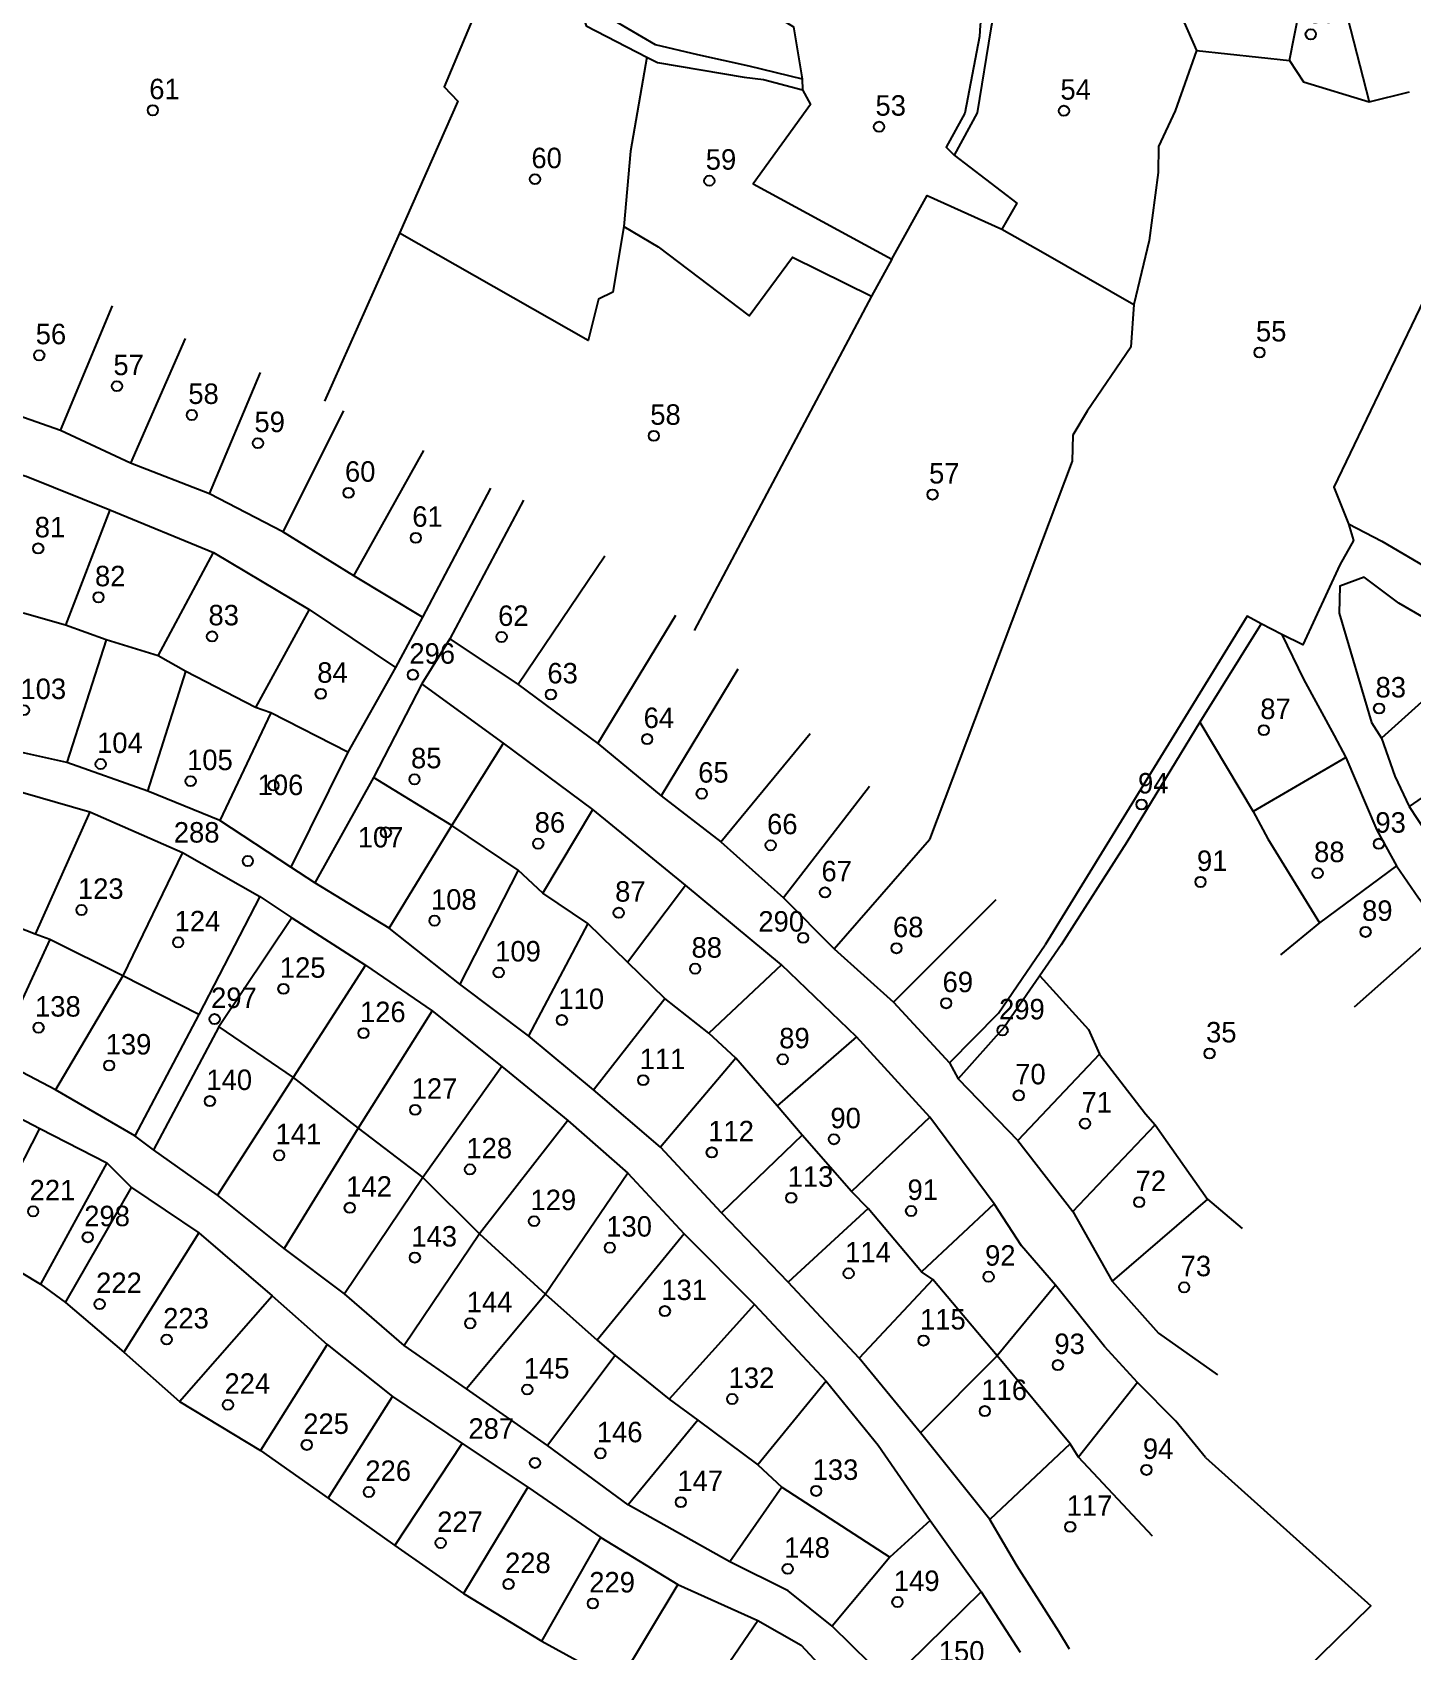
# Model space of a CAD drawing. Extents: x 176571 to 180224, y 250857 to 253450.
# Drawn here: x 177081.5 to 177350.9, y 251614.2 to 251930.3 of the extents above; entities that cross this region are included whole.
import ezdxf
from ezdxf.enums import TextEntityAlignment as Align

# ---------------------------------------------------------------- set-up
doc = ezdxf.new("R2010")
doc.units = 0
for name, color, linetype in [('1602', 240, 'Continuous'), ('1603', 240, 'Continuous'), ('A_POINTS', 252, 'Continuous')]:
    doc.layers.add(name, color=color, linetype=linetype)
doc.styles.add('HEBTXT', font='hebtxt.shx')

# ---------------------------------------------------------------- blocks, each defined once
blk = doc.blocks.new('1603')
at = {"layer": 'A_POINTS'}
blk.add_circle((0, 0), 0.25, dxfattribs=at)
at = {"style": 'HEBTXT'}
blk.add_attdef('PARCEL_NUM', text='', height=2, dxfattribs=at).set_placement((0, 1), align=Align.CENTER)
at = {"style": 'HEBTXT', "flags": 1}
blk.add_attdef('LOT_NUM', text='', height=2, dxfattribs=at).set_placement((0, -2.5), align=Align.CENTER)

msp = doc.modelspace()

# ---------------------------------------------------------------- linework, layer by layer
at = {"layer": '1602'}
for points in [[(177293.55, 252023.3), (177294.47, 252014.23), (177287.79, 252002.7), (177283, 251993.07), (177280.35, 251984.5), (177275.28, 251965.34), (177271.36, 251952.2), (177268.35, 251942.52), (177266.66, 251931.74), (177266.47, 251929.52), (177263.61, 251914.51), (177260, 251907.89), (177261.52, 251906.33), (177273.76, 251896.98), (177270.87, 251891.87)], [(177295.98, 252022.91), (177296.82, 252013.4), (177290.07, 252002.58), (177285.1, 251992.35), (177282.31, 251984.26), (177277.39, 251964.01), (177274.89, 251955.85), (177273.21, 251951.45), (177270.54, 251941), (177268.69, 251931.02), (177266.03, 251914.63), (177261.52, 251906.33)], [(177071.11, 251965.76), (177075.02, 251964.8), (177100.74, 251968.81), (177128.27, 251962.85), (177142.54, 251954.76), (177143.82, 251952.6), (177159.96, 251939.96), (177171.99, 251943.77), (177175.88, 251944.89), (177188.13, 251936.5), (177189.64, 251931.61), (177201.5, 251925.47), (177203.59, 251924.46), (177220.52, 251921.59), (177224.32, 251921.14), (177231.93, 251919.07), (177233.5, 251916.23), (177222.26, 251900.71), (177249.38, 251885.99), (177245.42, 251878.78), (177210.77, 251813.49)], [(177196.78, 251959.15), (177195.05, 251952.1), (177217.02, 251939.58), (177230.19, 251931.4), (177231.83, 251921.22)], [(177327.08, 251924.84), (177332.9, 251954.56), (177342.6, 251916.76)], [(177171.99, 251943.77), (177161.94, 251919.67), (177164.59, 251916.88), (177153.23, 251891.11), (177138.55, 251858.26)], [(177302.84, 251940.55), (177308.9, 251926.77), (177327.08, 251924.84), (177329.76, 251920.67), (177342.6, 251916.76), (177350.51, 251918.73)], [(177192.45, 251934.18), (177203.17, 251927.96), (177211.39, 251925.99), (177221.41, 251923.75), (177231.83, 251921.22), (177231.93, 251919.07)], [(177201.5, 251925.47), (177198.32, 251907.12), (177197.03, 251892.43), (177203.74, 251888.45), (177221.52, 251874.94), (177229.96, 251886.44), (177245.42, 251878.78)], [(177308.9, 251926.77), (177304.75, 251915.01), (177301.47, 251908.03), (177301.39, 251902.92), (177299.62, 251889.69), (177296.62, 251877.17)], [(177360.87, 251907.2), (177357.98, 251901.38), (177353.38, 251890.98), (177358.03, 251887.98), (177335.7, 251841.51), (177338.61, 251834.3), (177339.56, 251831.07), (177336.88, 251826.3), (177329.64, 251810.67), (177325.56, 251812.72), (177321.54, 251814.77), (177318.81, 251816.29), (177279.32, 251752.12)], [(177157.68, 251816.11), (177144.3, 251824.16), (177130.44, 251832.74), (177116.08, 251840.2), (177100.65, 251846.18), (177087.01, 251852.53), (177072.68, 251857.57), (177055.93, 251861.07), (177040.32, 251864.45), (177024.07, 251867.86), (177009.63, 251870.31), (176991.37, 251872.66), (176991.76, 251881.6), (176996.49, 251905.36)], [(177249.38, 251885.99), (177256.26, 251898.44), (177270.87, 251891.87), (177278.92, 251887.32), (177296.62, 251877.17), (177296.05, 251868.83), (177287.51, 251856.36), (177284.73, 251851.62), (177284.59, 251846.58), (177256.75, 251772.65)], [(177197.03, 251892.43), (177194.87, 251879.59), (177192.08, 251878.2), (177190.05, 251870.15), (177153.23, 251891.11)], [(177087.01, 251852.53), (177097.13, 251876.9)], [(177111.33, 251870.51), (177100.65, 251846.18)], [(176968.2, 251865.24), (176982.8, 251864.08), (176996.56, 251861.98), (177010.96, 251860.04), (177026.73, 251857.22), (177043.66, 251853.65), (177046.83, 251852), (177060.99, 251848.99), (177080.27, 251843.61), (177096.63, 251837.08), (177116.86, 251828.75), (177135.56, 251817.61), (177152.42, 251806.24)], [(177116.08, 251840.2), (177126.03, 251863.89)], [(177142.29, 251856.4), (177130.44, 251832.74)], [(177144.3, 251824.16), (177157.95, 251848.62)], [(177170.97, 251841.32), (177157.68, 251816.11), (177152.42, 251806.24), (177143.12, 251789.75), (177131.98, 251767.25)], [(177096.63, 251837.08), (177087.96, 251814.54)], [(177177.44, 251838.93), (177163.02, 251811.89), (177157.55, 251803.05), (177148.12, 251784.78), (177136.68, 251764.2)], [(177338.61, 251834.3), (177345.12, 251830.97), (177353.28, 251826.13), (177358.68, 251826.77)], [(177106.07, 251808.57), (177116.86, 251828.75)], [(177193.34, 251828.03), (177176.36, 251802.95)], [(177353.7, 251815.74), (177348.43, 251818.86), (177341.61, 251823.93), (177336.86, 251822.15), (177336.77, 251816.89), (177343.06, 251795.5), (177345, 251792.45), (177347.62, 251785.03), (177350.45, 251779.11), (177355.29, 251771.69), (177360.91, 251762.37), (177363.28, 251759.72), (177371.52, 251750.73)], [(177143.12, 251789.75), (177128.08, 251797.43), (177125.07, 251798.45), (177111.46, 251805.49), (177106.07, 251808.57), (177095.91, 251811.67), (177087.96, 251814.54), (177079.93, 251816.84), (177070.72, 251818.31), (177062.67, 251820.24), (177054.25, 251820.97), (177046.54, 251821.8), (177040.32, 251822.06), (177037.22, 251822.38), (177029.76, 251823.14), (177012.34, 251820), (176992.49, 251813.6), (176974.22, 251803.78), (176962.57, 251791.57), (176956.85, 251783.78)], [(177135.56, 251817.61), (177125.07, 251798.45)], [(177191.94, 251791.45), (177207.2, 251816.47)], [(177321.54, 251814.77), (177309.55, 251795.57), (177295.26, 251772.17), (177282.44, 251752.09)], [(177095.91, 251811.67), (177088.2, 251787.69)], [(177163.02, 251811.89), (177176.36, 251802.95), (177191.94, 251791.45), (177204.33, 251781.21), (177215.95, 251772.22), (177228.19, 251761.3), (177238.1, 251751.31), (177249.67, 251740.91), (177260.66, 251729.02), (177262.36, 251725.91), (177273.99, 251713.86), (177284.7, 251700.02), (177292.44, 251686.43), (177301.47, 251676.27), (177313, 251668.11)], [(177325.56, 251812.72), (177329.81, 251804.02), (177335.8, 251792.99), (177338.07, 251788.68), (177344.12, 251774.52), (177347.93, 251767.53), (177352.25, 251761.29), (177356.86, 251755.19), (177361.81, 251748.13), (177364.23, 251745.22), (177367.57, 251742.88)], [(177104.03, 251782.13), (177111.46, 251805.49)], [(177219.26, 251805.95), (177204.33, 251781.21)], [(177361.39, 251807.16), (177345, 251792.45)], [(177310.65, 251651.96), (177304.85, 251659.06), (177297.36, 251666.61), (177290.93, 251673.67), (177281.34, 251685.63), (177274.69, 251693.33), (177269.38, 251701.49), (177256.77, 251718.46), (177242.45, 251734.1), (177227.81, 251748.17), (177209.04, 251763.75), (177191, 251778.54), (177173.51, 251791.46), (177157.55, 251803.05)], [(177128.08, 251797.43), (177118.08, 251776.4)], [(177309.55, 251795.57), (177319.95, 251778.16), (177322.81, 251772.81), (177332.93, 251756.4), (177325.29, 251750.14)], [(177374.78, 251795.98), (177350.45, 251779.11)], [(177215.95, 251772.22), (177233.39, 251793.4)], [(177284.11, 251614.55), (177281.97, 251618), (177273.88, 251630.72), (177268.49, 251639.83), (177254.99, 251656.78), (177242.97, 251671.37), (177229.13, 251686.24), (177216.11, 251699.73), (177204.21, 251712.61), (177191.1, 251723.76), (177178.4, 251734.32), (177164.99, 251744.41), (177151.16, 251755.34), (177136.68, 251764.2), (177131.98, 251767.25), (177118.08, 251776.4), (177104.03, 251782.13), (177088.2, 251787.69), (177074.1, 251790.82)], [(177151.16, 251755.34), (177163.41, 251775.38), (177173.51, 251791.46)], [(177338.07, 251788.68), (177319.95, 251778.16)], [(177076.23, 251782.86), (177092.74, 251778.1), (177110.82, 251770.11), (177125.95, 251761.54), (177132.19, 251757.4), (177146.53, 251748.11), (177159.61, 251739.24), (177173.19, 251728.32), (177186.07, 251717.82), (177197.83, 251707.49), (177208.82, 251695.66), (177222.52, 251681.82), (177236.55, 251666.88), (177246.68, 251654.4), (177256.85, 251639.69), (177266.8, 251625.75), (177274.42, 251613.94)], [(177300.32, 251636.59), (177285.86, 251652.05), (177284.19, 251654.66), (177269.94, 251671.82), (177257.36, 251686.7), (177255.14, 251688.25), (177244.75, 251700.62), (177241.52, 251703.93), (177231.83, 251714.94), (177227, 251720.66), (177218.88, 251729.95), (177213.63, 251734.87), (177205.03, 251741.64), (177197.77, 251748.74), (177189.97, 251756.24), (177181.2, 251762.2), (177176.38, 251766.71), (177163.41, 251775.38), (177148.12, 251784.78)], [(177245.04, 251783.05), (177228.19, 251761.3)], [(177092.74, 251778.1), (177082.04, 251754.18)], [(177181.2, 251762.2), (177191, 251778.54)], [(177238.1, 251751.31), (177256.75, 251772.65)], [(177114.02, 251738.49), (177099.16, 251746.04), (177084.92, 251753.17), (177082.04, 251754.18), (177070.17, 251758.81), (177066.86, 251760.15), (177053.06, 251764.22), (177050.24, 251765.17), (177033.4, 251769.37), (177009.67, 251771.7)], [(177110.82, 251770.11), (177099.16, 251746.04), (177085.99, 251723.75)], [(176954.49, 251766.9), (176973.18, 251754.96), (176988.88, 251752.33), (177005.84, 251747.75), (177021.47, 251743.47), (177037.79, 251737.45), (177052.66, 251730.23), (177068.09, 251723.99), (177082.93, 251716.2), (177096.05, 251709.49), (177100.86, 251704.72), (177114.01, 251695.85), (177128.35, 251683.57), (177139.06, 251674.04), (177151.83, 251663.85), (177165.42, 251654.71), (177178.26, 251646.18), (177192.52, 251636.37), (177207.56, 251627.17), (177223.21, 251620.1), (177231.64, 251615.3), (177238.26, 251608.23)], [(177176.38, 251766.71), (177164.99, 251744.41)], [(177347.93, 251767.53), (177332.93, 251756.4)], [(177248.87, 251608.1), (177237.72, 251619.04), (177229.12, 251625.94), (177217.73, 251631.56), (177197.88, 251642.75), (177182.11, 251654.33), (177166.32, 251665.4), (177154.11, 251673.85), (177142.47, 251683.92), (177130.66, 251692.8), (177117.64, 251703.18), (177105.12, 251712.09), (177101.49, 251714.78), (177085.99, 251723.75), (177074.13, 251729.96), (177059.86, 251736.4), (177045.47, 251741.7), (177028.66, 251749.64), (177017.74, 251752.58), (177005.81, 251755.87), (176999.88, 251758.34), (176964.1, 251763.91), (176964.1, 251763.91)], [(177197.77, 251748.74), (177209.04, 251763.75)], [(177125.95, 251761.54), (177114.02, 251738.49), (177101.49, 251714.78)], [(177269.66, 251760.91), (177249.67, 251740.91)], [(177132.19, 251757.4), (177117.92, 251736.05), (177105.12, 251712.09)], [(177189.97, 251756.24), (177178.4, 251734.32)], [(177356.86, 251755.19), (177339.68, 251739.9)], [(177084.92, 251753.17), (177074.13, 251729.96)], [(177260.66, 251729.02), (177270.24, 251738.77), (177279.32, 251752.12)], [(177282.44, 251752.09), (177271.41, 251736.11), (177262.36, 251725.91)], [(177146.53, 251748.11), (177132.42, 251726.17), (177117.64, 251703.18)], [(177227.81, 251748.17), (177213.63, 251734.87)], [(177278.27, 251746.05), (177287.77, 251735.56), (177289.97, 251730.77), (177298.94, 251719.09), (177300.81, 251716.92), (177311.05, 251702.4), (177317.8, 251696.72)], [(177191.1, 251723.76), (177205.03, 251741.64)], [(177159.61, 251739.24), (177145.15, 251716.3), (177130.66, 251692.8)], [(176950.28, 251736.69), (176967.15, 251733.13), (176983.23, 251729.09), (176999.12, 251724.68), (177014.2, 251720.87), (177028.79, 251714.48), (177044.39, 251708.05), (177057.07, 251701.55), (177071, 251693.03), (177083.08, 251685.79), (177087.94, 251682.22), (177099.34, 251672.54), (177110.23, 251662.88), (177126.08, 251653.33), (177139.28, 251644.01), (177152.29, 251634.77), (177165.73, 251625.38), (177181.03, 251616.1), (177195.99, 251607.92)], [(177117.92, 251736.05), (177132.42, 251726.17), (177145.15, 251716.3), (177157.76, 251706.63), (177168.84, 251695.63), (177181.74, 251683.86), (177191.84, 251674.86), (177195.33, 251671.92), (177205.89, 251663.35), (177211.5, 251659.25), (177223.19, 251650.56), (177227.9, 251646.18), (177248.98, 251632.53)], [(177242.45, 251734.1), (177227, 251720.66)], [(177218.88, 251729.95), (177204.21, 251712.61)], [(177289.97, 251730.77), (177273.99, 251713.86)], [(177173.19, 251728.32), (177157.76, 251706.63), (177142.47, 251683.92)], [(177071, 251693.03), (177082.93, 251716.2)], [(177186.07, 251717.82), (177168.84, 251695.63), (177154.11, 251673.85)], [(177256.77, 251718.46), (177241.52, 251703.93)], [(177284.7, 251700.02), (177300.81, 251716.92)], [(177231.83, 251714.94), (177216.11, 251699.73)], [(177096.05, 251709.49), (177083.08, 251685.79)], [(177197.83, 251707.49), (177181.74, 251683.86), (177166.32, 251665.4)], [(177087.94, 251682.22), (177100.86, 251704.72)], [(177244.75, 251700.62), (177229.13, 251686.24)], [(177269.38, 251701.49), (177255.14, 251688.25)], [(177311.05, 251702.4), (177292.44, 251686.43)], [(177114.01, 251695.85), (177099.34, 251672.54)], [(177208.82, 251695.66), (177191.84, 251674.86)], [(177257.36, 251686.7), (177242.97, 251671.37)], [(177281.34, 251685.63), (177269.94, 251671.82), (177254.99, 251656.78)], [(177110.23, 251662.88), (177128.35, 251683.57)], [(177222.52, 251681.82), (177205.89, 251663.35)], [(177139.06, 251674.04), (177126.08, 251653.33)], [(177195.33, 251671.92), (177182.11, 251654.33)], [(177236.55, 251666.88), (177223.19, 251650.56)], [(177297.36, 251666.61), (177285.86, 251652.05)], [(177139.28, 251644.01), (177151.83, 251663.85)], [(177211.5, 251659.25), (177197.88, 251642.75)], [(177152.29, 251634.77), (177165.42, 251654.71)], [(177284.19, 251654.66), (177268.49, 251639.83)], [(177310.65, 251651.96), (177342.95, 251622.97), (177279.76, 251561.1)], [(177139.28, 251644.01), (177139.28, 251644.01)], [(177178.26, 251646.18), (177165.73, 251625.38)], [(177227.9, 251646.18), (177217.73, 251631.56)], [(177256.85, 251639.69), (177248.98, 251632.53), (177237.72, 251619.04)], [(177181.03, 251616.1), (177192.52, 251636.37)], [(177207.56, 251627.17), (177195.99, 251607.92)], [(177266.8, 251625.75), (177248.87, 251608.1)], [(177208.48, 251598.57), (177223.21, 251620.1)]]:
    msp.add_lwpolyline(points, dxfattribs=at)

# ---------------------------------------------------------------- block references
at = {"layer": '1603'}
ref = msp.add_blockref('1603', (177331.2, 251929.94), dxfattribs=dict(at, xscale=4, yscale=4, zscale=4))
ref.add_attrib('PARCEL_NUM', '67', (177330.5, 251932.1), dxfattribs={"layer": '0', "height": 4, "style": 'HEBTXT'})
ref = msp.add_blockref('1603', (177105.01, 251915.1), dxfattribs=dict(at, xscale=4, yscale=4, zscale=4))
ref.add_attrib('PARCEL_NUM', '61', (177104.32, 251917.26), dxfattribs={"layer": '0', "height": 4, "style": 'HEBTXT'})
ref = msp.add_blockref('1603', (177246.87, 251911.88), dxfattribs=dict(at, xscale=4, yscale=4, zscale=4))
ref.add_attrib('PARCEL_NUM', '53', (177246.18, 251914.04), dxfattribs={"layer": '0', "height": 4, "style": 'HEBTXT'})
ref = msp.add_blockref('1603', (177283, 251915.01), dxfattribs=dict(at, xscale=4, yscale=4, zscale=4))
ref.add_attrib('PARCEL_NUM', '54', (177282.31, 251917.17), dxfattribs={"layer": '0', "height": 4, "style": 'HEBTXT'})
ref = msp.add_blockref('1603', (177179.67, 251901.64), dxfattribs=dict(at, xscale=4, yscale=4, zscale=4))
ref.add_attrib('PARCEL_NUM', '60', (177178.97, 251903.79), dxfattribs={"layer": '0', "height": 4, "style": 'HEBTXT'})
ref = msp.add_blockref('1603', (177213.73, 251901.35), dxfattribs=dict(at, xscale=4, yscale=4, zscale=4))
ref.add_attrib('PARCEL_NUM', '59', (177213.03, 251903.5), dxfattribs={"layer": '0', "height": 4, "style": 'HEBTXT'})
ref = msp.add_blockref('1603', (177321.19, 251867.8), dxfattribs=dict(at, xscale=4, yscale=4, zscale=4))
ref.add_attrib('PARCEL_NUM', '55', (177320.5, 251869.95), dxfattribs={"layer": '0', "height": 4, "style": 'HEBTXT'})
ref = msp.add_blockref('1603', (177082.83, 251867.24), dxfattribs=dict(at, xscale=4, yscale=4, zscale=4))
ref.add_attrib('PARCEL_NUM', '56', (177082.14, 251869.4), dxfattribs={"layer": '0', "height": 4, "style": 'HEBTXT'})
ref = msp.add_blockref('1603', (177098.01, 251861.21), dxfattribs=dict(at, xscale=4, yscale=4, zscale=4))
ref.add_attrib('PARCEL_NUM', '57', (177097.32, 251863.37), dxfattribs={"layer": '0', "height": 4, "style": 'HEBTXT'})
ref = msp.add_blockref('1603', (177112.64, 251855.58), dxfattribs=dict(at, xscale=4, yscale=4, zscale=4))
ref.add_attrib('PARCEL_NUM', '58', (177111.95, 251857.74), dxfattribs={"layer": '0', "height": 4, "style": 'HEBTXT'})
ref = msp.add_blockref('1603', (177125.56, 251850.08), dxfattribs=dict(at, xscale=4, yscale=4, zscale=4))
ref.add_attrib('PARCEL_NUM', '59', (177124.87, 251852.24), dxfattribs={"layer": '0', "height": 4, "style": 'HEBTXT'})
ref = msp.add_blockref('1603', (177202.89, 251851.52), dxfattribs=dict(at, xscale=4, yscale=4, zscale=4))
ref.add_attrib('PARCEL_NUM', '58', (177202.19, 251853.67), dxfattribs={"layer": '0', "height": 4, "style": 'HEBTXT'})
ref = msp.add_blockref('1603', (177143.25, 251840.39), dxfattribs=dict(at, xscale=4, yscale=4, zscale=4))
ref.add_attrib('PARCEL_NUM', '60', (177142.55, 251842.55), dxfattribs={"layer": '0', "height": 4, "style": 'HEBTXT'})
ref = msp.add_blockref('1603', (177257.34, 251840.04), dxfattribs=dict(at, xscale=4, yscale=4, zscale=4))
ref.add_attrib('PARCEL_NUM', '57', (177256.65, 251842.2), dxfattribs={"layer": '0', "height": 4, "style": 'HEBTXT'})
ref = msp.add_blockref('1603', (177156.39, 251831.59), dxfattribs=dict(at, xscale=4, yscale=4, zscale=4))
ref.add_attrib('PARCEL_NUM', '61', (177155.7, 251833.75), dxfattribs={"layer": '0', "height": 4, "style": 'HEBTXT'})
ref = msp.add_blockref('1603', (177082.64, 251829.52), dxfattribs=dict(at, xscale=4, yscale=4, zscale=4))
ref.add_attrib('PARCEL_NUM', '81', (177081.95, 251831.68), dxfattribs={"layer": '0', "height": 4, "style": 'HEBTXT'})
ref = msp.add_blockref('1603', (177094.41, 251819.98), dxfattribs=dict(at, xscale=4, yscale=4, zscale=4))
ref.add_attrib('PARCEL_NUM', '82', (177093.72, 251822.13), dxfattribs={"layer": '0', "height": 4, "style": 'HEBTXT'})
ref = msp.add_blockref('1603', (177116.58, 251812.34), dxfattribs=dict(at, xscale=4, yscale=4, zscale=4))
ref.add_attrib('PARCEL_NUM', '83', (177115.89, 251814.5), dxfattribs={"layer": '0', "height": 4, "style": 'HEBTXT'})
ref = msp.add_blockref('1603', (177173.15, 251812.23), dxfattribs=dict(at, xscale=4, yscale=4, zscale=4))
ref.add_attrib('PARCEL_NUM', '62', (177172.46, 251814.39), dxfattribs={"layer": '0', "height": 4, "style": 'HEBTXT'})
ref = msp.add_blockref('1603', (177155.82, 251804.85), dxfattribs=dict(at, xscale=4, yscale=4, zscale=4))
ref.add_attrib('PARCEL_NUM', '296', (177155.13, 251807.01), dxfattribs={"layer": '0', "height": 4, "style": 'HEBTXT'})
ref = msp.add_blockref('1603', (177137.82, 251801.13), dxfattribs=dict(at, xscale=4, yscale=4, zscale=4))
ref.add_attrib('PARCEL_NUM', '84', (177137.13, 251803.29), dxfattribs={"layer": '0', "height": 4, "style": 'HEBTXT'})
ref = msp.add_blockref('1603', (177182.78, 251801), dxfattribs=dict(at, xscale=4, yscale=4, zscale=4))
ref.add_attrib('PARCEL_NUM', '63', (177182.09, 251803.16), dxfattribs={"layer": '0', "height": 4, "style": 'HEBTXT'})
ref = msp.add_blockref('1603', (177344.55, 251798.25), dxfattribs=dict(at, xscale=4, yscale=4, zscale=4))
ref.add_attrib('PARCEL_NUM', '83', (177343.86, 251800.41), dxfattribs={"layer": '0', "height": 4, "style": 'HEBTXT'})
ref = msp.add_blockref('1603', (177079.85, 251797.94), dxfattribs=dict(at, xscale=4, yscale=4, zscale=4))
ref.add_attrib('PARCEL_NUM', '103', (177079.16, 251800.1), dxfattribs={"layer": '0', "height": 4, "style": 'HEBTXT'})
ref = msp.add_blockref('1603', (177201.59, 251792.28), dxfattribs=dict(at, xscale=4, yscale=4, zscale=4))
ref.add_attrib('PARCEL_NUM', '64', (177200.89, 251794.44), dxfattribs={"layer": '0', "height": 4, "style": 'HEBTXT'})
ref = msp.add_blockref('1603', (177322.04, 251794.03), dxfattribs=dict(at, xscale=4, yscale=4, zscale=4))
ref.add_attrib('PARCEL_NUM', '87', (177321.35, 251796.19), dxfattribs={"layer": '0', "height": 4, "style": 'HEBTXT'})
ref = msp.add_blockref('1603', (177094.82, 251787.41), dxfattribs=dict(at, xscale=4, yscale=4, zscale=4))
ref.add_attrib('PARCEL_NUM', '104', (177094.13, 251789.56), dxfattribs={"layer": '0', "height": 4, "style": 'HEBTXT'})
ref = msp.add_blockref('1603', (177112.4, 251784.07), dxfattribs=dict(at, xscale=4, yscale=4, zscale=4))
ref.add_attrib('PARCEL_NUM', '105', (177111.71, 251786.22), dxfattribs={"layer": '0', "height": 4, "style": 'HEBTXT'})
ref = msp.add_blockref('1603', (177156.14, 251784.42), dxfattribs=dict(at, xscale=4, yscale=4, zscale=4))
ref.add_attrib('PARCEL_NUM', '85', (177155.45, 251786.58), dxfattribs={"layer": '0', "height": 4, "style": 'HEBTXT'})
ref = msp.add_blockref('1603', (177128.57, 251783.24), dxfattribs=dict(at, xscale=4, yscale=4, zscale=4))
ref.add_attrib('PARCEL_NUM', '106', (177125.49, 251781.34), dxfattribs={"layer": '0', "height": 4, "style": 'HEBTXT'})
ref = msp.add_blockref('1603', (177212.24, 251781.62), dxfattribs=dict(at, xscale=4, yscale=4, zscale=4))
ref.add_attrib('PARCEL_NUM', '65', (177211.55, 251783.78), dxfattribs={"layer": '0', "height": 4, "style": 'HEBTXT'})
ref = msp.add_blockref('1603', (177298.16, 251779.5), dxfattribs=dict(at, xscale=4, yscale=4, zscale=4))
ref.add_attrib('PARCEL_NUM', '94', (177297.46, 251781.66), dxfattribs={"layer": '0', "height": 4, "style": 'HEBTXT'})
ref = msp.add_blockref('1603', (177123.58, 251768.48), dxfattribs=dict(at, xscale=4, yscale=4, zscale=4))
ref.add_attrib('PARCEL_NUM', '288', (177109.12, 251772.07), dxfattribs={"layer": '0', "height": 4, "style": 'HEBTXT'})
ref = msp.add_blockref('1603', (177180.3, 251771.86), dxfattribs=dict(at, xscale=4, yscale=4, zscale=4))
ref.add_attrib('PARCEL_NUM', '86', (177179.61, 251774.01), dxfattribs={"layer": '0', "height": 4, "style": 'HEBTXT'})
ref = msp.add_blockref('1603', (177225.7, 251771.54), dxfattribs=dict(at, xscale=4, yscale=4, zscale=4))
ref.add_attrib('PARCEL_NUM', '66', (177225.01, 251773.7), dxfattribs={"layer": '0', "height": 4, "style": 'HEBTXT'})
ref = msp.add_blockref('1603', (177344.52, 251771.84), dxfattribs=dict(at, xscale=4, yscale=4, zscale=4))
ref.add_attrib('PARCEL_NUM', '93', (177343.83, 251774), dxfattribs={"layer": '0', "height": 4, "style": 'HEBTXT'})
ref = msp.add_blockref('1603', (177150.55, 251774.06), dxfattribs=dict(at, xscale=4, yscale=4, zscale=4))
ref.add_attrib('PARCEL_NUM', '107', (177145.05, 251771.12), dxfattribs={"layer": '0', "height": 4, "style": 'HEBTXT'})
ref = msp.add_blockref('1603', (177309.67, 251764.38), dxfattribs=dict(at, xscale=4, yscale=4, zscale=4))
ref.add_attrib('PARCEL_NUM', '91', (177308.98, 251766.53), dxfattribs={"layer": '0', "height": 4, "style": 'HEBTXT'})
ref = msp.add_blockref('1603', (177332.55, 251766.09), dxfattribs=dict(at, xscale=4, yscale=4, zscale=4))
ref.add_attrib('PARCEL_NUM', '88', (177331.86, 251768.25), dxfattribs={"layer": '0', "height": 4, "style": 'HEBTXT'})
ref = msp.add_blockref('1603', (177236.32, 251762.34), dxfattribs=dict(at, xscale=4, yscale=4, zscale=4))
ref.add_attrib('PARCEL_NUM', '67', (177235.63, 251764.5), dxfattribs={"layer": '0', "height": 4, "style": 'HEBTXT'})
ref = msp.add_blockref('1603', (177091.08, 251758.91), dxfattribs=dict(at, xscale=4, yscale=4, zscale=4))
ref.add_attrib('PARCEL_NUM', '123', (177090.38, 251761.07), dxfattribs={"layer": '0', "height": 4, "style": 'HEBTXT'})
ref = msp.add_blockref('1603', (177196.02, 251758.37), dxfattribs=dict(at, xscale=4, yscale=4, zscale=4))
ref.add_attrib('PARCEL_NUM', '87', (177195.33, 251760.53), dxfattribs={"layer": '0', "height": 4, "style": 'HEBTXT'})
ref = msp.add_blockref('1603', (177160.04, 251756.81), dxfattribs=dict(at, xscale=4, yscale=4, zscale=4))
ref.add_attrib('PARCEL_NUM', '108', (177159.35, 251758.97), dxfattribs={"layer": '0', "height": 4, "style": 'HEBTXT'})
ref = msp.add_blockref('1603', (177341.92, 251754.62), dxfattribs=dict(at, xscale=4, yscale=4, zscale=4))
ref.add_attrib('PARCEL_NUM', '89', (177341.23, 251756.78), dxfattribs={"layer": '0', "height": 4, "style": 'HEBTXT'})
ref = msp.add_blockref('1603', (177109.96, 251752.58), dxfattribs=dict(at, xscale=4, yscale=4, zscale=4))
ref.add_attrib('PARCEL_NUM', '124', (177109.27, 251754.73), dxfattribs={"layer": '0', "height": 4, "style": 'HEBTXT'})
ref = msp.add_blockref('1603', (177232.06, 251753.47), dxfattribs=dict(at, xscale=4, yscale=4, zscale=4))
ref.add_attrib('PARCEL_NUM', '290', (177223.3, 251754.68), dxfattribs={"layer": '0', "height": 4, "style": 'HEBTXT'})
ref = msp.add_blockref('1603', (177250.29, 251751.43), dxfattribs=dict(at, xscale=4, yscale=4, zscale=4))
ref.add_attrib('PARCEL_NUM', '68', (177249.6, 251753.58), dxfattribs={"layer": '0', "height": 4, "style": 'HEBTXT'})
ref = msp.add_blockref('1603', (177172.58, 251746.69), dxfattribs=dict(at, xscale=4, yscale=4, zscale=4))
ref.add_attrib('PARCEL_NUM', '109', (177171.89, 251748.85), dxfattribs={"layer": '0', "height": 4, "style": 'HEBTXT'})
ref = msp.add_blockref('1603', (177210.95, 251747.44), dxfattribs=dict(at, xscale=4, yscale=4, zscale=4))
ref.add_attrib('PARCEL_NUM', '88', (177210.25, 251749.59), dxfattribs={"layer": '0', "height": 4, "style": 'HEBTXT'})
ref = msp.add_blockref('1603', (177130.53, 251743.5), dxfattribs=dict(at, xscale=4, yscale=4, zscale=4))
ref.add_attrib('PARCEL_NUM', '125', (177129.83, 251745.66), dxfattribs={"layer": '0', "height": 4, "style": 'HEBTXT'})
ref = msp.add_blockref('1603', (177259.98, 251740.69), dxfattribs=dict(at, xscale=4, yscale=4, zscale=4))
ref.add_attrib('PARCEL_NUM', '69', (177259.29, 251742.85), dxfattribs={"layer": '0', "height": 4, "style": 'HEBTXT'})
ref = msp.add_blockref('1603', (177082.7, 251735.92), dxfattribs=dict(at, xscale=4, yscale=4, zscale=4))
ref.add_attrib('PARCEL_NUM', '138', (177082.01, 251738.08), dxfattribs={"layer": '0', "height": 4, "style": 'HEBTXT'})
ref = msp.add_blockref('1603', (177117.09, 251737.6), dxfattribs=dict(at, xscale=4, yscale=4, zscale=4))
ref.add_attrib('PARCEL_NUM', '297', (177116.4, 251739.76), dxfattribs={"layer": '0', "height": 4, "style": 'HEBTXT'})
ref = msp.add_blockref('1603', (177146.17, 251734.84), dxfattribs=dict(at, xscale=4, yscale=4, zscale=4))
ref.add_attrib('PARCEL_NUM', '126', (177145.48, 251737), dxfattribs={"layer": '0', "height": 4, "style": 'HEBTXT'})
ref = msp.add_blockref('1603', (177184.93, 251737.4), dxfattribs=dict(at, xscale=4, yscale=4, zscale=4))
ref.add_attrib('PARCEL_NUM', '110', (177184.24, 251739.56), dxfattribs={"layer": '0', "height": 4, "style": 'HEBTXT'})
ref = msp.add_blockref('1603', (177271.01, 251735.39), dxfattribs=dict(at, xscale=4, yscale=4, zscale=4))
ref.add_attrib('PARCEL_NUM', '299', (177270.32, 251737.54), dxfattribs={"layer": '0', "height": 4, "style": 'HEBTXT'})
ref = msp.add_blockref('1603', (177096.49, 251728.53), dxfattribs=dict(at, xscale=4, yscale=4, zscale=4))
ref.add_attrib('PARCEL_NUM', '139', (177095.8, 251730.68), dxfattribs={"layer": '0', "height": 4, "style": 'HEBTXT'})
ref = msp.add_blockref('1603', (177228.07, 251729.74), dxfattribs=dict(at, xscale=4, yscale=4, zscale=4))
ref.add_attrib('PARCEL_NUM', '89', (177227.38, 251731.89), dxfattribs={"layer": '0', "height": 4, "style": 'HEBTXT'})
ref = msp.add_blockref('1603', (177311.45, 251730.88), dxfattribs=dict(at, xscale=4, yscale=4, zscale=4))
ref.add_attrib('PARCEL_NUM', '35', (177310.76, 251733.04), dxfattribs={"layer": '0', "height": 4, "style": 'HEBTXT'})
ref = msp.add_blockref('1603', (177200.81, 251725.67), dxfattribs=dict(at, xscale=4, yscale=4, zscale=4))
ref.add_attrib('PARCEL_NUM', '111', (177200.12, 251727.82), dxfattribs={"layer": '0', "height": 4, "style": 'HEBTXT'})
ref = msp.add_blockref('1603', (177274.16, 251722.69), dxfattribs=dict(at, xscale=4, yscale=4, zscale=4))
ref.add_attrib('PARCEL_NUM', '70', (177273.47, 251724.85), dxfattribs={"layer": '0', "height": 4, "style": 'HEBTXT'})
ref = msp.add_blockref('1603', (177116.17, 251721.58), dxfattribs=dict(at, xscale=4, yscale=4, zscale=4))
ref.add_attrib('PARCEL_NUM', '140', (177115.48, 251723.74), dxfattribs={"layer": '0', "height": 4, "style": 'HEBTXT'})
ref = msp.add_blockref('1603', (177156.28, 251719.87), dxfattribs=dict(at, xscale=4, yscale=4, zscale=4))
ref.add_attrib('PARCEL_NUM', '127', (177155.58, 251722.03), dxfattribs={"layer": '0', "height": 4, "style": 'HEBTXT'})
ref = msp.add_blockref('1603', (177287.11, 251717.19), dxfattribs=dict(at, xscale=4, yscale=4, zscale=4))
ref.add_attrib('PARCEL_NUM', '71', (177286.42, 251719.35), dxfattribs={"layer": '0', "height": 4, "style": 'HEBTXT'})
ref = msp.add_blockref('1603', (177238.07, 251714.12), dxfattribs=dict(at, xscale=4, yscale=4, zscale=4))
ref.add_attrib('PARCEL_NUM', '90', (177237.38, 251716.27), dxfattribs={"layer": '0', "height": 4, "style": 'HEBTXT'})
ref = msp.add_blockref('1603', (177129.69, 251710.98), dxfattribs=dict(at, xscale=4, yscale=4, zscale=4))
ref.add_attrib('PARCEL_NUM', '141', (177129, 251713.14), dxfattribs={"layer": '0', "height": 4, "style": 'HEBTXT'})
ref = msp.add_blockref('1603', (177214.2, 251711.56), dxfattribs=dict(at, xscale=4, yscale=4, zscale=4))
ref.add_attrib('PARCEL_NUM', '112', (177213.51, 251713.72), dxfattribs={"layer": '0', "height": 4, "style": 'HEBTXT'})
ref = msp.add_blockref('1603', (177166.97, 251708.24), dxfattribs=dict(at, xscale=4, yscale=4, zscale=4))
ref.add_attrib('PARCEL_NUM', '128', (177166.27, 251710.4), dxfattribs={"layer": '0', "height": 4, "style": 'HEBTXT'})
ref = msp.add_blockref('1603', (177081.65, 251700.04), dxfattribs=dict(at, xscale=4, yscale=4, zscale=4))
ref.add_attrib('PARCEL_NUM', '221', (177080.95, 251702.19), dxfattribs={"layer": '0', "height": 4, "style": 'HEBTXT'})
ref = msp.add_blockref('1603', (177143.48, 251700.75), dxfattribs=dict(at, xscale=4, yscale=4, zscale=4))
ref.add_attrib('PARCEL_NUM', '142', (177142.79, 251702.91), dxfattribs={"layer": '0', "height": 4, "style": 'HEBTXT'})
ref = msp.add_blockref('1603', (177229.72, 251702.68), dxfattribs=dict(at, xscale=4, yscale=4, zscale=4))
ref.add_attrib('PARCEL_NUM', '113', (177229.03, 251704.84), dxfattribs={"layer": '0', "height": 4, "style": 'HEBTXT'})
ref = msp.add_blockref('1603', (177253.13, 251700.12), dxfattribs=dict(at, xscale=4, yscale=4, zscale=4))
ref.add_attrib('PARCEL_NUM', '91', (177252.44, 251702.27), dxfattribs={"layer": '0', "height": 4, "style": 'HEBTXT'})
ref = msp.add_blockref('1603', (177297.69, 251701.83), dxfattribs=dict(at, xscale=4, yscale=4, zscale=4))
ref.add_attrib('PARCEL_NUM', '72', (177296.99, 251703.99), dxfattribs={"layer": '0', "height": 4, "style": 'HEBTXT'})
ref = msp.add_blockref('1603', (177179.48, 251698.13), dxfattribs=dict(at, xscale=4, yscale=4, zscale=4))
ref.add_attrib('PARCEL_NUM', '129', (177178.79, 251700.28), dxfattribs={"layer": '0', "height": 4, "style": 'HEBTXT'})
ref = msp.add_blockref('1603', (177092.31, 251694.98), dxfattribs=dict(at, xscale=4, yscale=4, zscale=4))
ref.add_attrib('PARCEL_NUM', '298', (177091.62, 251697.14), dxfattribs={"layer": '0', "height": 4, "style": 'HEBTXT'})
ref = msp.add_blockref('1603', (177156.21, 251691.01), dxfattribs=dict(at, xscale=4, yscale=4, zscale=4))
ref.add_attrib('PARCEL_NUM', '143', (177155.52, 251693.17), dxfattribs={"layer": '0', "height": 4, "style": 'HEBTXT'})
ref = msp.add_blockref('1603', (177194.29, 251692.95), dxfattribs=dict(at, xscale=4, yscale=4, zscale=4))
ref.add_attrib('PARCEL_NUM', '130', (177193.59, 251695.11), dxfattribs={"layer": '0', "height": 4, "style": 'HEBTXT'})
ref = msp.add_blockref('1603', (177240.95, 251687.93), dxfattribs=dict(at, xscale=4, yscale=4, zscale=4))
ref.add_attrib('PARCEL_NUM', '114', (177240.26, 251690.08), dxfattribs={"layer": '0', "height": 4, "style": 'HEBTXT'})
ref = msp.add_blockref('1603', (177268.28, 251687.28), dxfattribs=dict(at, xscale=4, yscale=4, zscale=4))
ref.add_attrib('PARCEL_NUM', '92', (177267.59, 251689.43), dxfattribs={"layer": '0', "height": 4, "style": 'HEBTXT'})
ref = msp.add_blockref('1603', (177306.48, 251685.21), dxfattribs=dict(at, xscale=4, yscale=4, zscale=4))
ref.add_attrib('PARCEL_NUM', '73', (177305.79, 251687.37), dxfattribs={"layer": '0', "height": 4, "style": 'HEBTXT'})
ref = msp.add_blockref('1603', (177094.63, 251681.93), dxfattribs=dict(at, xscale=4, yscale=4, zscale=4))
ref.add_attrib('PARCEL_NUM', '222', (177093.94, 251684.09), dxfattribs={"layer": '0', "height": 4, "style": 'HEBTXT'})
ref = msp.add_blockref('1603', (177167.02, 251678.17), dxfattribs=dict(at, xscale=4, yscale=4, zscale=4))
ref.add_attrib('PARCEL_NUM', '144', (177166.33, 251680.33), dxfattribs={"layer": '0', "height": 4, "style": 'HEBTXT'})
ref = msp.add_blockref('1603', (177205.05, 251680.56), dxfattribs=dict(at, xscale=4, yscale=4, zscale=4))
ref.add_attrib('PARCEL_NUM', '131', (177204.36, 251682.72), dxfattribs={"layer": '0', "height": 4, "style": 'HEBTXT'})
ref = msp.add_blockref('1603', (177107.72, 251675.01), dxfattribs=dict(at, xscale=4, yscale=4, zscale=4))
ref.add_attrib('PARCEL_NUM', '223', (177107.03, 251677.17), dxfattribs={"layer": '0', "height": 4, "style": 'HEBTXT'})
ref = msp.add_blockref('1603', (177255.57, 251674.8), dxfattribs=dict(at, xscale=4, yscale=4, zscale=4))
ref.add_attrib('PARCEL_NUM', '115', (177254.88, 251676.96), dxfattribs={"layer": '0', "height": 4, "style": 'HEBTXT'})
ref = msp.add_blockref('1603', (177281.82, 251670.01), dxfattribs=dict(at, xscale=4, yscale=4, zscale=4))
ref.add_attrib('PARCEL_NUM', '93', (177281.13, 251672.17), dxfattribs={"layer": '0', "height": 4, "style": 'HEBTXT'})
ref = msp.add_blockref('1603', (177119.7, 251662.25), dxfattribs=dict(at, xscale=4, yscale=4, zscale=4))
ref.add_attrib('PARCEL_NUM', '224', (177119.01, 251664.41), dxfattribs={"layer": '0', "height": 4, "style": 'HEBTXT'})
ref = msp.add_blockref('1603', (177178.17, 251665.24), dxfattribs=dict(at, xscale=4, yscale=4, zscale=4))
ref.add_attrib('PARCEL_NUM', '145', (177177.48, 251667.39), dxfattribs={"layer": '0', "height": 4, "style": 'HEBTXT'})
ref = msp.add_blockref('1603', (177218.2, 251663.4), dxfattribs=dict(at, xscale=4, yscale=4, zscale=4))
ref.add_attrib('PARCEL_NUM', '132', (177217.5, 251665.55), dxfattribs={"layer": '0', "height": 4, "style": 'HEBTXT'})
ref = msp.add_blockref('1603', (177267.55, 251661.03), dxfattribs=dict(at, xscale=4, yscale=4, zscale=4))
ref.add_attrib('PARCEL_NUM', '116', (177266.86, 251663.19), dxfattribs={"layer": '0', "height": 4, "style": 'HEBTXT'})
ref = msp.add_blockref('1603', (177135.09, 251654.42), dxfattribs=dict(at, xscale=4, yscale=4, zscale=4))
ref.add_attrib('PARCEL_NUM', '225', (177134.4, 251656.57), dxfattribs={"layer": '0', "height": 4, "style": 'HEBTXT'})
ref = msp.add_blockref('1603', (177179.67, 251650.91), dxfattribs=dict(at, xscale=4, yscale=4, zscale=4))
ref.add_attrib('PARCEL_NUM', '287', (177166.67, 251655.63), dxfattribs={"layer": '0', "height": 4, "style": 'HEBTXT'})
ref = msp.add_blockref('1603', (177192.45, 251652.78), dxfattribs=dict(at, xscale=4, yscale=4, zscale=4))
ref.add_attrib('PARCEL_NUM', '146', (177191.75, 251654.94), dxfattribs={"layer": '0', "height": 4, "style": 'HEBTXT'})
ref = msp.add_blockref('1603', (177299.1, 251649.54), dxfattribs=dict(at, xscale=4, yscale=4, zscale=4))
ref.add_attrib('PARCEL_NUM', '94', (177298.41, 251651.69), dxfattribs={"layer": '0', "height": 4, "style": 'HEBTXT'})
ref = msp.add_blockref('1603', (177147.23, 251645.23), dxfattribs=dict(at, xscale=4, yscale=4, zscale=4))
ref.add_attrib('PARCEL_NUM', '226', (177146.53, 251647.39), dxfattribs={"layer": '0', "height": 4, "style": 'HEBTXT'})
ref = msp.add_blockref('1603', (177208.16, 251643.25), dxfattribs=dict(at, xscale=4, yscale=4, zscale=4))
ref.add_attrib('PARCEL_NUM', '147', (177207.47, 251645.41), dxfattribs={"layer": '0', "height": 4, "style": 'HEBTXT'})
ref = msp.add_blockref('1603', (177234.6, 251645.44), dxfattribs=dict(at, xscale=4, yscale=4, zscale=4))
ref.add_attrib('PARCEL_NUM', '133', (177233.9, 251647.59), dxfattribs={"layer": '0', "height": 4, "style": 'HEBTXT'})
ref = msp.add_blockref('1603', (177284.22, 251638.42), dxfattribs=dict(at, xscale=4, yscale=4, zscale=4))
ref.add_attrib('PARCEL_NUM', '117', (177283.53, 251640.58), dxfattribs={"layer": '0', "height": 4, "style": 'HEBTXT'})
ref = msp.add_blockref('1603', (177161.25, 251635.27), dxfattribs=dict(at, xscale=4, yscale=4, zscale=4))
ref.add_attrib('PARCEL_NUM', '227', (177160.56, 251637.42), dxfattribs={"layer": '0', "height": 4, "style": 'HEBTXT'})
ref = msp.add_blockref('1603', (177229.03, 251630.22), dxfattribs=dict(at, xscale=4, yscale=4, zscale=4))
ref.add_attrib('PARCEL_NUM', '148', (177228.34, 251632.37), dxfattribs={"layer": '0', "height": 4, "style": 'HEBTXT'})
ref = msp.add_blockref('1603', (177174.51, 251627.24), dxfattribs=dict(at, xscale=4, yscale=4, zscale=4))
ref.add_attrib('PARCEL_NUM', '228', (177173.82, 251629.39), dxfattribs={"layer": '0', "height": 4, "style": 'HEBTXT'})
ref = msp.add_blockref('1603', (177190.96, 251623.45), dxfattribs=dict(at, xscale=4, yscale=4, zscale=4))
ref.add_attrib('PARCEL_NUM', '229', (177190.27, 251625.61), dxfattribs={"layer": '0', "height": 4, "style": 'HEBTXT'})
ref = msp.add_blockref('1603', (177250.46, 251623.74), dxfattribs=dict(at, xscale=4, yscale=4, zscale=4))
ref.add_attrib('PARCEL_NUM', '149', (177249.77, 251625.89), dxfattribs={"layer": '0', "height": 4, "style": 'HEBTXT'})
ref = msp.add_blockref('1603', (177259.23, 251609.96), dxfattribs=dict(at, xscale=4, yscale=4, zscale=4))
ref.add_attrib('PARCEL_NUM', '150', (177258.54, 251612.11), dxfattribs={"layer": '0', "height": 4, "style": 'HEBTXT'})

doc.saveas('drawing.dxf')
